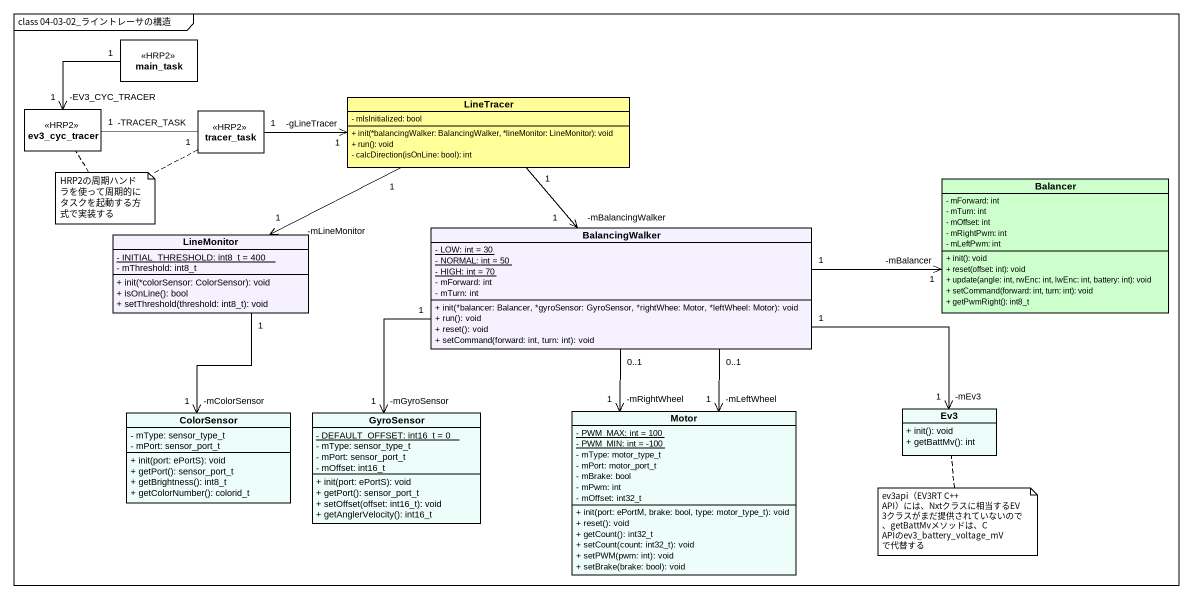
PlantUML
@startuml
mainframe class 04-03-02_ライントレーサの構造
hide circle
hide empty members
skinparam classAttributeIconSize 0
class main_task <<HRP2>>
class LineTracer #FFFE99 {
  - mIsInitialized: bool
  + init(*balancingWalker: BalancingWalker, *lineMonitor: LineMonitor): void
  + run(): void
  - calcDirection(isOnLine: bool): int
}
class ev3_cyc_tracer <<HRP2>>
class tracer_task <<HRP2>>
class Balancer #CCFFCC {
  - mForward: int
  - mTurn: int
  - mOffset: int
  - mRightPwm: int
  - mLeftPwm: int
  + init(): void
  + reset(offset: int): void
  + update(angle: int, rwEnc: int, lwEnc: int, battery: int): void
  + setCommand(forward: int, turn: int): void
  + getPwmRight(): int8_t
}
class LineMonitor #F6F1FE {
  {static} - INITIAL_THRESHOLD: int8_t = 400
  - mThreshold: int8_t
  + init(*colorSensor: ColorSensor): void
  + isOnLine(): bool
  + setThreshold(threshold: int8_t): void
}
class BalancingWalker #F6F1FE {
  {static} - LOW: int = 30
  {static} - NORMAL: int = 50
  {static} - HIGH: int = 70
  - mForward: int
  - mTurn: int
  + init(*balancer: Balancer, *gyroSensor: GyroSensor, *rightWhee: Motor, *leftWheel: Motor): void
  + run(): void
  + reset(): void
  + setCommand(forward: int, turn: int): void
}
class Ev3 #EDFEFA {
  + init(): void
  + getBattMv(): int
}
class ColorSensor #EDFEFA {
  - mType: sensor_type_t
  - mPort: sensor_port_t
  + init(port: ePortS): void
  + getPort(): sensor_port_t
  + getBrightness(): int8_t
  + getColorNumber(): colorid_t
}
class GyroSensor #EDFEFA {
  {static} - DEFAULT_OFFSET: int16_t = 0
  - mType: sensor_type_t
  - mPort: sensor_port_t
  - mOffset: int16_t
  + init(port: ePortS): void
  + getPort(): sensor_port_t
  + setOffset(offset: int16_t): void
  + getAnglerVelocity(): int16_t
}
class Motor #EDFEFA {
  {static} - PWM_MAX: int = 100
  {static} - PWM_MIN: int = -100
  - mType: motor_type_t
  - mPort: motor_port_t
  - mBrake: bool
  - mPwm: int
  - mOffset: int32_t
  + init(port: ePortM, brake: bool, type: motor_type_t): void
  + reset(): void
  + getCount(): int32_t
  + setCount(count: int32_t): void
  + setPWM(pwm: int): void
  + setBrake(brake: bool): void
}
main_task "1" --> "-EV3_CYC_TRACER\n1" ev3_cyc_tracer
LineTracer "1" -left-> "-mLineMonitor\n1" LineMonitor
LineTracer "1" --> "-mBalancingWalker\n1" BalancingWalker
ev3_cyc_tracer "1" -right- "-TRACER_TASK\n1" tracer_task
tracer_task "1" -right-> "-gLineTracer\n1" LineTracer
LineMonitor "1" --> "-mColorSensor\n1" ColorSensor
BalancingWalker "1" -right-> "-mBalancer\n1" Balancer
BalancingWalker "1" -right-> "-mEv3\n1" Ev3
BalancingWalker "1" --> "-mGyroSensor\n1" GyroSensor
BalancingWalker "0..1" --> "-mRightWheel\n1" Motor
BalancingWalker "0..1" --> "-mLeftWheel\n1" Motor
note as N1
  HRP2の周期ハンドラを使って周期的にタスクを起動する方式で実装する
end note
N1 .. ev3_cyc_tracer
N1 .. tracer_task
note bottom of Ev3 : ev3api（EV3RT C++ API）には、Nxtクラスに相当するEV3クラスがまだ提供されていないので、getBattMvメソッドは、C APIのev3_battery_voltage_mV で代替する
@enduml
